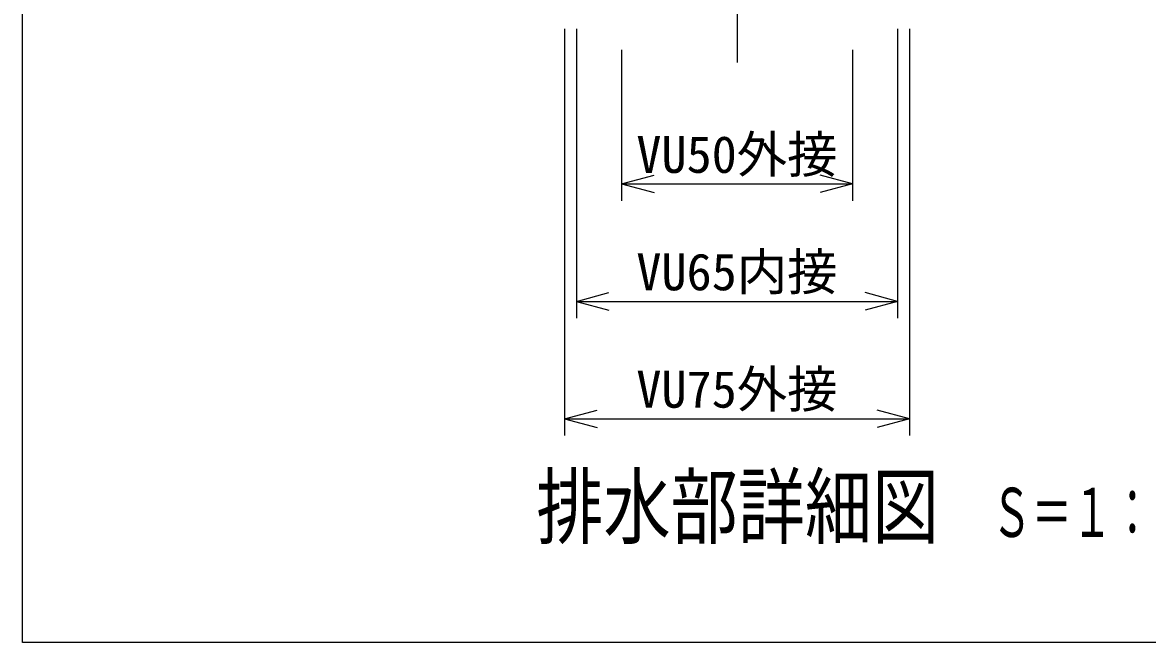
# Model space of a CAD drawing. Units: millimetres, scale not verified, with parts at other scales. Extents: x -1092 to 1092, y -744 to 696.
# Drawn here: x -1092 to -556, y -744 to -448 of the extents above; entities that cross this region are included whole.
import ezdxf
from ezdxf.enums import TextEntityAlignment as Align

# ---------------------------------------------------------------- set-up
doc = ezdxf.new("R2010")
doc.units = ezdxf.units.MM
doc.header["$LTSCALE"] = 8
doc.linetypes.add('CHAIN2', pattern=[12, 9, -1, 1, -1])
for name, color, linetype in [('0-7_枠細線', 5, 'Continuous'), ('0-8_枠中線', 5, 'Continuous'), ('0-E_極細4', 6, 'Continuous'), ('1-1_寸法4', 7, 'Continuous')]:
    doc.layers.add(name, color=color, linetype=linetype)
doc.styles.add('ＭＳ ゴシック', font='')
doc.styles.get('ＭＳ ゴシック').set_extended_font_data('MS Gothic')

msp = doc.modelspace()

# ---------------------------------------------------------------- linework, layer by layer
at = {"layer": '0-8_枠中線'}
msp.add_lwpolyline([(-1092, -744), (-1092, 696), (1092, 696), (1092, -744)], close=True, dxfattribs=at)
at = {"layer": '0-E_極細4', "linetype": 'CHAIN2'}
msp.add_line((-751.384, -141.77), (-751.384, -467.426), dxfattribs=at)
at = {"layer": '1-1_寸法4'}
for p, q in [((-833.584, -451.283), (-833.584, -645.283)), ((-827.884, -451.283), (-827.884, -589.283)), ((-674.884, -451.283), (-674.884, -589.283)), ((-669.184, -451.283), (-669.184, -645.283)), ((-806.384, -461.283), (-806.384, -533.283)), ((-696.384, -461.283), (-696.384, -533.283)), ((-806.384, -525.283), (-790.93, -521.141)), ((-806.384, -525.283), (-790.93, -529.424)), ((-806.384, -525.283), (-696.384, -525.283)), ((-696.384, -525.283), (-711.839, -521.141)), ((-696.384, -525.283), (-711.839, -529.424)), ((-827.884, -581.283), (-812.43, -577.141)), ((-674.884, -581.283), (-690.339, -577.141)), ((-827.884, -581.283), (-812.43, -585.424)), ((-827.884, -581.283), (-674.884, -581.283)), ((-674.884, -581.283), (-690.339, -585.424)), ((-833.584, -637.283), (-818.13, -633.141)), ((-833.584, -637.283), (-818.13, -641.424)), ((-833.584, -637.283), (-669.184, -637.283)), ((-669.184, -637.283), (-684.639, -633.141)), ((-669.184, -637.283), (-684.639, -641.424))]:
    msp.add_line(p, q, dxfattribs=at)

# ---------------------------------------------------------------- texts
at = {"layer": '0-7_枠細線', "style": 'ＭＳ ゴシック'}
for s, height, width, p in [('排水部詳細図', 29.33, 0.8, (-847.063, -702.641)), ('Ｓ＝１：４', 23.46, 0.6, (-630.133, -700.682))]:
    msp.add_text(s, height=height, dxfattribs=dict(at, width=width)).set_placement(p, align=Align.BOTTOM_LEFT)
at = {"layer": '1-1_寸法4', "style": 'ＭＳ ゴシック'}
for s, p in [('VU50外接', (-799.384, -525.283)), ('VU65内接', (-799.384, -581.283)), ('VU75外接', (-799.384, -637.283))]:
    msp.add_text(s, height=17.6, dxfattribs=at).set_placement(p, align=Align.BOTTOM_LEFT)

doc.saveas('drawing.dxf')
